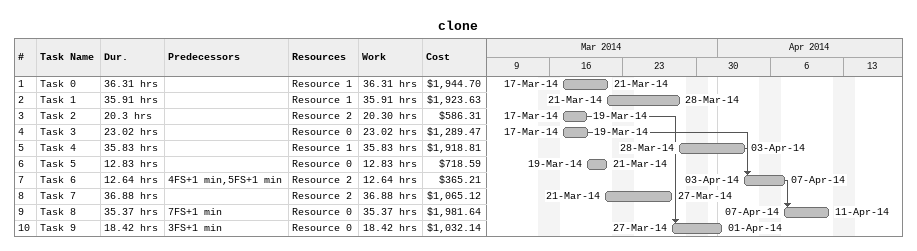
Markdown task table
clone

| ID | Task | Duration | Start | Finish | Predecessors | Resources | Work (h) | Cost ($) |
|---|---|---|---|---|---|---|---|---|
| 1 | Task 0 | 36.31h | 2014-03-17 | 2014-03-21 |  | Resource 1 | 36.31 | 1944.70 |
| 2 | Task 1 | 35.91h | 2014-03-21 | 2014-03-28 |  | Resource 1 | 35.91 | 1923.63 |
| 3 | Task 2 | 20.3h | 2014-03-17 | 2014-03-19 |  | Resource 2 | 20.30 | 586.31 |
| 4 | Task 3 | 23.02h | 2014-03-17 | 2014-03-19 |  | Resource 0 | 23.02 | 1289.47 |
| 5 | Task 4 | 35.83h | 2014-03-28 | 2014-04-03 |  | Resource 1 | 35.83 | 1918.81 |
| 6 | Task 5 | 12.83h | 2014-03-19 | 2014-03-21 |  | Resource 0 | 12.83 | 718.59 |
| 7 | Task 6 | 12.64h | 2014-04-03 | 2014-04-07 | 4FS+1min, 5FS+1min | Resource 2 | 12.64 | 365.21 |
| 8 | Task 7 | 36.88h | 2014-03-21 | 2014-03-27 |  | Resource 2 | 36.88 | 1065.12 |
| 9 | Task 8 | 35.37h | 2014-04-07 | 2014-04-11 | 7FS+1min | Resource 0 | 35.37 | 1981.64 |
| 10 | Task 9 | 18.42h | 2014-03-27 | 2014-04-01 | 3FS+1min | Resource 0 | 18.42 | 1032.14 |
